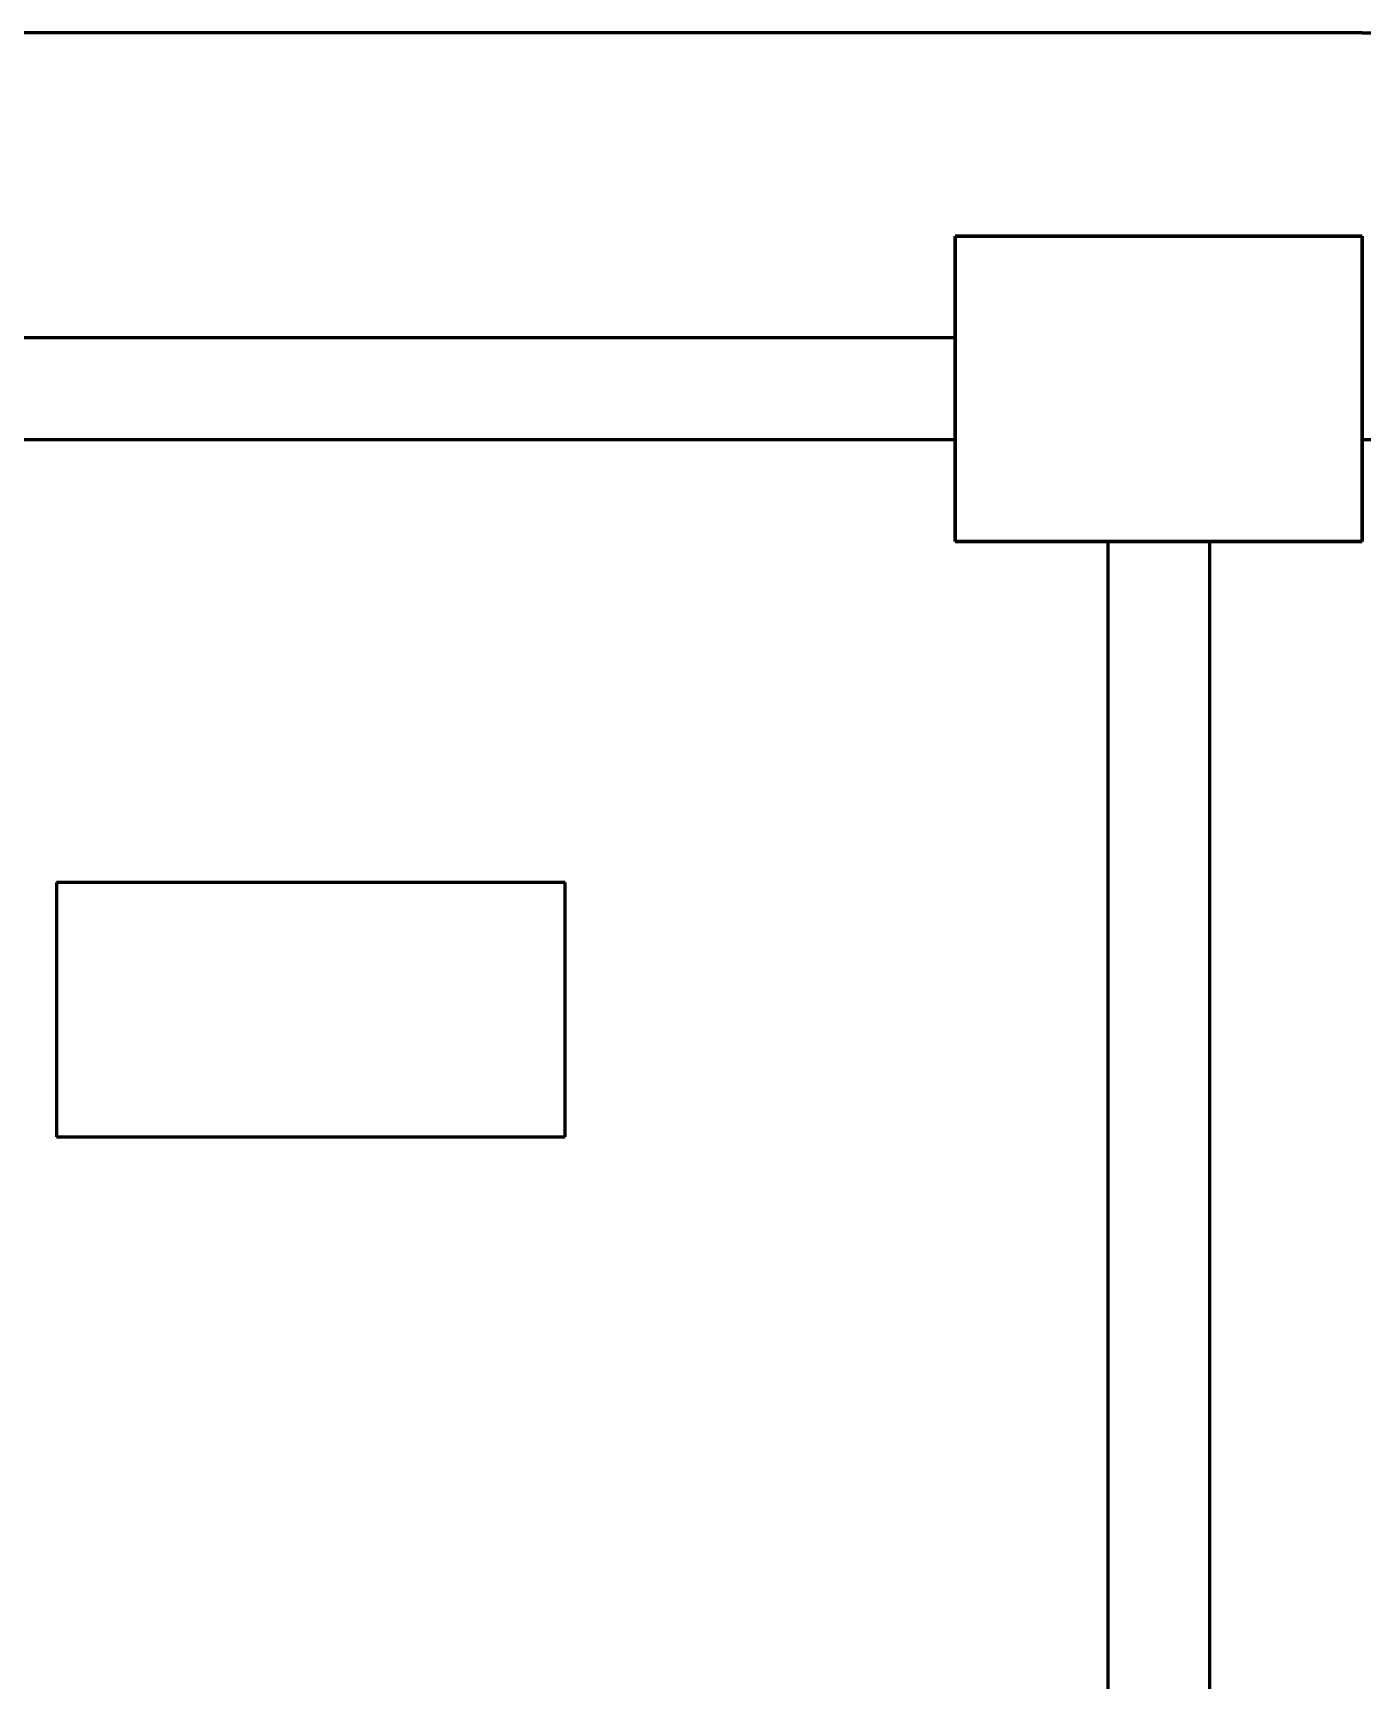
# Model space of a CAD drawing. Extents: x 0 to 297, y 0 to 292.
# Drawn here: x 190.11 to 196.64, y 106.42 to 114.52 of the extents above; entities that cross this region are included whole.
import ezdxf

# ---------------------------------------------------------------- set-up
doc = ezdxf.new("R2010")
doc.units = 0
doc.header["$MEASUREMENT"] = 0
doc.linetypes.add('K5LT_BASIC', pattern=[0])
doc.layers.add('Системный слой', color=7, linetype='Continuous')

# ---------------------------------------------------------------- blocks, each defined once
blk = doc.blocks.new('*U')
at = {"layer": 'Системный слой', "linetype": 'K5LT_BASIC', "lineweight": 60}
for p, q in [((196.6417, 113.5189), (194.6417, 113.5189)), ((194.6417, 113.5189), (194.6417, 112.0189)), ((196.6417, 113.5189), (194.6417, 113.5189)), ((194.6417, 113.5189), (194.6417, 112.0189)), ((196.6417, 113.5189), (194.6417, 113.5189)), ((194.6417, 113.5189), (194.6417, 112.0189)), ((196.6417, 112.0189), (196.6417, 113.5189)), ((196.6417, 112.0189), (196.6417, 113.5189)), ((196.6417, 112.0189), (196.6417, 113.5189)), ((194.6417, 112.0189), (196.6417, 112.0189)), ((194.6417, 112.0189), (196.6417, 112.0189)), ((194.6417, 112.0189), (196.6417, 112.0189)), ((192.7232, 110.3418), (190.2232, 110.3418)), ((190.2232, 110.3418), (190.2232, 109.0918)), ((192.7232, 109.0918), (192.7232, 110.3418)), ((190.2232, 109.0918), (192.7232, 109.0918))]:
    blk.add_line(p, q, dxfattribs=at)

msp = doc.modelspace()

# ---------------------------------------------------------------- linework, layer by layer
at = {"layer": 'Системный слой', "linetype": 'K5LT_BASIC', "lineweight": 60}
for p, q in [((196.6417, 114.5189), (114.642, 114.5189)), ((196.6417, 114.5189), (202.1417, 114.5189)), ((196.6417, 113.5189), (194.6417, 113.5189)), ((194.6417, 112.0189), (194.6417, 113.5189)), ((194.6417, 113.5189), (194.6417, 112.0189)), ((194.6417, 113.5189), (194.6417, 112.0189)), ((196.6417, 113.5189), (194.6417, 113.5189)), ((194.6417, 112.0189), (194.6417, 113.5189)), ((194.6417, 113.5189), (194.6417, 112.0189)), ((194.6417, 113.5189), (196.6417, 113.5189)), ((194.6417, 113.5189), (194.6417, 112.0189)), ((196.6417, 113.5189), (194.6417, 113.5189)), ((194.6417, 112.0189), (194.6417, 113.5189)), ((194.6417, 113.5189), (194.6417, 112.0189)), ((194.6417, 113.5189), (196.6417, 113.5189)), ((196.6417, 113.5189), (196.6417, 112.0189)), ((196.6417, 113.5189), (196.6417, 112.0189)), ((196.6417, 113.5189), (196.6417, 112.0189)), ((196.6417, 113.5189), (196.6417, 112.0189)), ((196.6417, 113.5189), (196.6417, 112.0189)), ((196.6417, 113.5189), (196.6417, 112.0189)), ((196.6417, 113.5189), (196.6417, 112.0189)), ((196.6417, 113.5189), (196.6417, 112.0189)), ((194.6413, 113.0191), (188.6417, 113.0191)), ((194.6417, 112.5189), (188.6417, 112.5189)), ((202.6417, 112.5189), (196.6417, 112.5189)), ((196.6417, 112.0189), (194.6417, 112.0189)), ((194.6417, 112.0189), (196.6417, 112.0189)), ((194.6417, 112.0189), (196.6417, 112.0189)), ((194.6417, 112.0189), (196.6417, 112.0189)), ((194.6417, 112.0189), (196.6417, 112.0189)), ((196.6417, 112.0189), (194.6417, 112.0189)), ((194.6417, 112.0189), (196.6417, 112.0189)), ((194.6417, 112.0189), (196.6417, 112.0189)), ((194.6417, 112.0189), (196.6417, 112.0189)), ((196.6417, 112.0189), (194.6417, 112.0189)), ((194.6417, 112.0189), (196.6417, 112.0189)), ((195.8917, 112.0189), (195.1417, 112.0189)), ((195.8917, 112.0189), (195.1417, 112.0189)), ((195.8917, 112.0189), (195.1417, 112.0189)), ((195.8917, 112.0189), (195.1417, 112.0189)), ((195.8917, 112.0189), (195.1417, 112.0189)), ((195.3913, 112.0189), (195.3913, 106.5779)), ((195.3913, 112.0189), (195.3913, 101.2689)), ((195.8917, 112.0189), (195.8917, 101.2689)), ((196.142, 112.0193), (196.6417, 112.0189)), ((196.142, 112.0193), (196.6417, 112.0189)), ((196.142, 112.0193), (196.6417, 112.0189))]:
    msp.add_line(p, q, dxfattribs=at)

# ---------------------------------------------------------------- block references
at = {"layer": 'Системный слой'}
msp.add_blockref('*U', (0, 0), dxfattribs=at)
msp.add_blockref('*U', (0, 0), dxfattribs=at)
msp.add_blockref('*U', (0, 0), dxfattribs=at)
msp.add_blockref('*U', (0, 0), dxfattribs=at)
msp.add_blockref('*U', (0, 0), dxfattribs=at)
msp.add_blockref('*U', (0, 0), dxfattribs=at)
msp.add_blockref('*U', (0, 0), dxfattribs=at)
msp.add_blockref('*U', (0, 0), dxfattribs=at)
msp.add_blockref('*U', (0, 0), dxfattribs=at)
msp.add_blockref('*U', (0, 0), dxfattribs=at)
msp.add_blockref('*U', (0, 0), dxfattribs=at)
msp.add_blockref('*U', (0, 0), dxfattribs=at)
msp.add_blockref('*U', (0, 0), dxfattribs=at)
msp.add_blockref('*U', (0, 0), dxfattribs=at)
msp.add_blockref('*U', (0, 0), dxfattribs=at)
msp.add_blockref('*U', (0, 0), dxfattribs=at)
msp.add_blockref('*U', (0, 0), dxfattribs=at)
msp.add_blockref('*U', (0, 0), dxfattribs=at)
msp.add_blockref('*U', (0, 0), dxfattribs=at)
msp.add_blockref('*U', (0, 0), dxfattribs=at)
msp.add_blockref('*U', (0, 0), dxfattribs=at)
msp.add_blockref('*U', (0, 0), dxfattribs=at)
msp.add_blockref('*U', (0, 0), dxfattribs=at)
msp.add_blockref('*U', (0, 0), dxfattribs=at)
msp.add_blockref('*U', (0, 0), dxfattribs=at)
msp.add_blockref('*U', (0, 0), dxfattribs=at)
msp.add_blockref('*U', (0, 0), dxfattribs=at)
msp.add_blockref('*U', (0, 0), dxfattribs=at)
msp.add_blockref('*U', (0, 0), dxfattribs=at)
msp.add_blockref('*U', (0, 0), dxfattribs=at)
msp.add_blockref('*U', (0, 0), dxfattribs=at)
msp.add_blockref('*U', (0, 0), dxfattribs=at)
msp.add_blockref('*U', (0, 0), dxfattribs=at)
msp.add_blockref('*U', (0, 0), dxfattribs=at)
msp.add_blockref('*U', (0, 0), dxfattribs=at)
msp.add_blockref('*U', (0, 0), dxfattribs=at)
msp.add_blockref('*U', (0, 0), dxfattribs=at)
msp.add_blockref('*U', (0, 0), dxfattribs=at)
msp.add_blockref('*U', (0, 0), dxfattribs=at)
msp.add_blockref('*U', (0, 0), dxfattribs=at)
msp.add_blockref('*U', (0, 0), dxfattribs=at)
msp.add_blockref('*U', (0, 0), dxfattribs=at)
msp.add_blockref('*U', (0, 0), dxfattribs=at)
msp.add_blockref('*U', (0, 0), dxfattribs=at)
msp.add_blockref('*U', (0, 0), dxfattribs=at)
msp.add_blockref('*U', (0, 0), dxfattribs=at)
msp.add_blockref('*U', (0, 0), dxfattribs=at)
msp.add_blockref('*U', (0, 0), dxfattribs=at)
msp.add_blockref('*U', (0, 0), dxfattribs=at)
msp.add_blockref('*U', (0, 0), dxfattribs=at)
msp.add_blockref('*U', (0, 0), dxfattribs=at)
msp.add_blockref('*U', (0, 0), dxfattribs=at)
msp.add_blockref('*U', (0, 0), dxfattribs=at)
msp.add_blockref('*U', (0, 0), dxfattribs=at)
msp.add_blockref('*U', (0, 0), dxfattribs=at)
msp.add_blockref('*U', (0, 0), dxfattribs=at)
msp.add_blockref('*U', (0, 0), dxfattribs=at)
msp.add_blockref('*U', (0, 0), dxfattribs=at)
msp.add_blockref('*U', (0, 0), dxfattribs=at)
msp.add_blockref('*U', (0, 0), dxfattribs=at)
msp.add_blockref('*U', (0, 0), dxfattribs=at)
msp.add_blockref('*U', (0, 0), dxfattribs=at)
msp.add_blockref('*U', (0, 0), dxfattribs=at)
msp.add_blockref('*U', (0, 0), dxfattribs=at)
msp.add_blockref('*U', (0, 0), dxfattribs=at)
msp.add_blockref('*U', (0, 0), dxfattribs=at)
msp.add_blockref('*U', (0, 0), dxfattribs=at)
msp.add_blockref('*U', (0, 0), dxfattribs=at)
msp.add_blockref('*U', (0, 0), dxfattribs=at)
msp.add_blockref('*U', (0, 0), dxfattribs=at)
msp.add_blockref('*U', (0, 0), dxfattribs=at)
msp.add_blockref('*U', (0, 0), dxfattribs=at)
msp.add_blockref('*U', (0, 0), dxfattribs=at)
msp.add_blockref('*U', (0, 0), dxfattribs=at)
msp.add_blockref('*U', (0, 0), dxfattribs=at)
msp.add_blockref('*U', (0, 0), dxfattribs=at)
msp.add_blockref('*U', (0, 0), dxfattribs=at)
msp.add_blockref('*U', (0, 0), dxfattribs=at)
msp.add_blockref('*U', (0, 0), dxfattribs=at)
msp.add_blockref('*U', (0, 0), dxfattribs=at)
msp.add_blockref('*U', (0, 0), dxfattribs=at)
msp.add_blockref('*U', (0, 0), dxfattribs=at)
msp.add_blockref('*U', (0, 0), dxfattribs=at)
msp.add_blockref('*U', (0, 0), dxfattribs=at)
msp.add_blockref('*U', (0, 0), dxfattribs=at)
msp.add_blockref('*U', (0, 0), dxfattribs=at)
msp.add_blockref('*U', (0, 0), dxfattribs=at)
msp.add_blockref('*U', (0, 0), dxfattribs=at)
msp.add_blockref('*U', (0, 0), dxfattribs=at)
msp.add_blockref('*U', (0, 0), dxfattribs=at)
msp.add_blockref('*U', (0, 0), dxfattribs=at)
msp.add_blockref('*U', (0, 0), dxfattribs=at)
msp.add_blockref('*U', (0, 0), dxfattribs=at)
msp.add_blockref('*U', (0, 0), dxfattribs=at)
msp.add_blockref('*U', (0, 0), dxfattribs=at)
msp.add_blockref('*U', (0, 0), dxfattribs=at)
msp.add_blockref('*U', (0, 0), dxfattribs=at)
msp.add_blockref('*U', (0, 0), dxfattribs=at)
msp.add_blockref('*U', (0, 0), dxfattribs=at)
msp.add_blockref('*U', (0, 0), dxfattribs=at)
msp.add_blockref('*U', (0, 0), dxfattribs=at)
msp.add_blockref('*U', (0, 0), dxfattribs=at)
msp.add_blockref('*U', (0, 0), dxfattribs=at)
msp.add_blockref('*U', (0, 0), dxfattribs=at)
msp.add_blockref('*U', (0, 0), dxfattribs=at)
msp.add_blockref('*U', (0, 0), dxfattribs=at)
msp.add_blockref('*U', (0, 0), dxfattribs=at)
msp.add_blockref('*U', (0, 0), dxfattribs=at)
msp.add_blockref('*U', (0, 0), dxfattribs=at)
msp.add_blockref('*U', (0, 0), dxfattribs=at)
msp.add_blockref('*U', (0, 0), dxfattribs=at)
msp.add_blockref('*U', (0, 0), dxfattribs=at)
msp.add_blockref('*U', (0, 0), dxfattribs=at)
msp.add_blockref('*U', (0, 0), dxfattribs=at)
msp.add_blockref('*U', (0, 0), dxfattribs=at)
msp.add_blockref('*U', (0, 0), dxfattribs=at)
msp.add_blockref('*U', (0, 0), dxfattribs=at)
msp.add_blockref('*U', (0, 0), dxfattribs=at)
msp.add_blockref('*U', (0, 0), dxfattribs=at)
msp.add_blockref('*U', (0, 0), dxfattribs=at)
msp.add_blockref('*U', (0, 0), dxfattribs=at)
msp.add_blockref('*U', (0, 0), dxfattribs=at)
msp.add_blockref('*U', (0, 0), dxfattribs=at)
msp.add_blockref('*U', (0, 0), dxfattribs=at)
msp.add_blockref('*U', (0, 0), dxfattribs=at)
msp.add_blockref('*U', (0, 0), dxfattribs=at)
msp.add_blockref('*U', (0, 0), dxfattribs=at)
msp.add_blockref('*U', (0, 0), dxfattribs=at)
msp.add_blockref('*U', (0, 0), dxfattribs=at)
msp.add_blockref('*U', (0, 0), dxfattribs=at)
msp.add_blockref('*U', (0, 0), dxfattribs=at)
msp.add_blockref('*U', (0, 0), dxfattribs=at)
msp.add_blockref('*U', (0, 0), dxfattribs=at)
msp.add_blockref('*U', (0, 0), dxfattribs=at)
msp.add_blockref('*U', (0, 0), dxfattribs=at)
msp.add_blockref('*U', (0, 0), dxfattribs=at)
msp.add_blockref('*U', (0, 0), dxfattribs=at)
msp.add_blockref('*U', (0, 0), dxfattribs=at)
msp.add_blockref('*U', (0, 0), dxfattribs=at)
msp.add_blockref('*U', (0, 0), dxfattribs=at)
msp.add_blockref('*U', (0, 0), dxfattribs=at)
msp.add_blockref('*U', (0, 0), dxfattribs=at)
msp.add_blockref('*U', (0, 0), dxfattribs=at)
msp.add_blockref('*U', (0, 0), dxfattribs=at)
msp.add_blockref('*U', (0, 0), dxfattribs=at)
msp.add_blockref('*U', (0, 0), dxfattribs=at)
msp.add_blockref('*U', (0, 0), dxfattribs=at)
msp.add_blockref('*U', (0, 0), dxfattribs=at)
msp.add_blockref('*U', (0, 0), dxfattribs=at)
msp.add_blockref('*U', (0, 0), dxfattribs=at)
msp.add_blockref('*U', (0, 0), dxfattribs=at)
msp.add_blockref('*U', (0, 0), dxfattribs=at)
msp.add_blockref('*U', (0, 0), dxfattribs=at)
msp.add_blockref('*U', (0, 0), dxfattribs=at)
msp.add_blockref('*U', (0, 0), dxfattribs=at)
msp.add_blockref('*U', (0, 0), dxfattribs=at)
msp.add_blockref('*U', (0, 0), dxfattribs=at)
msp.add_blockref('*U', (0, 0), dxfattribs=at)
msp.add_blockref('*U', (0, 0), dxfattribs=at)
msp.add_blockref('*U', (0, 0), dxfattribs=at)
msp.add_blockref('*U', (0, 0), dxfattribs=at)
msp.add_blockref('*U', (0, 0), dxfattribs=at)
msp.add_blockref('*U', (0, 0), dxfattribs=at)
msp.add_blockref('*U', (0, 0), dxfattribs=at)
msp.add_blockref('*U', (0, 0), dxfattribs=at)
msp.add_blockref('*U', (0, 0), dxfattribs=at)
msp.add_blockref('*U', (0, 0), dxfattribs=at)
msp.add_blockref('*U', (0, 0), dxfattribs=at)
msp.add_blockref('*U', (0, 0), dxfattribs=at)
msp.add_blockref('*U', (0, 0), dxfattribs=at)
msp.add_blockref('*U', (0, 0), dxfattribs=at)
msp.add_blockref('*U', (0, 0), dxfattribs=at)
msp.add_blockref('*U', (0, 0), dxfattribs=at)
msp.add_blockref('*U', (0, 0), dxfattribs=at)
msp.add_blockref('*U', (0, 0), dxfattribs=at)
msp.add_blockref('*U', (0, 0), dxfattribs=at)
msp.add_blockref('*U', (0, 0), dxfattribs=at)
msp.add_blockref('*U', (0, 0), dxfattribs=at)
msp.add_blockref('*U', (0, 0), dxfattribs=at)
msp.add_blockref('*U', (0, 0), dxfattribs=at)
msp.add_blockref('*U', (0, 0), dxfattribs=at)
msp.add_blockref('*U', (0, 0), dxfattribs=at)
msp.add_blockref('*U', (0, 0), dxfattribs=at)
msp.add_blockref('*U', (0, 0), dxfattribs=at)
msp.add_blockref('*U', (0, 0), dxfattribs=at)
msp.add_blockref('*U', (0, 0), dxfattribs=at)
msp.add_blockref('*U', (0, 0), dxfattribs=at)
msp.add_blockref('*U', (0, 0), dxfattribs=at)
msp.add_blockref('*U', (0, 0), dxfattribs=at)
msp.add_blockref('*U', (0, 0), dxfattribs=at)
msp.add_blockref('*U', (0, 0), dxfattribs=at)
msp.add_blockref('*U', (0, 0), dxfattribs=at)
msp.add_blockref('*U', (0, 0), dxfattribs=at)
msp.add_blockref('*U', (0, 0), dxfattribs=at)
msp.add_blockref('*U', (0, 0), dxfattribs=at)
msp.add_blockref('*U', (0, 0), dxfattribs=at)
msp.add_blockref('*U', (0, 0), dxfattribs=at)
msp.add_blockref('*U', (0, 0), dxfattribs=at)
msp.add_blockref('*U', (0, 0), dxfattribs=at)
msp.add_blockref('*U', (0, 0), dxfattribs=at)
msp.add_blockref('*U', (0, 0), dxfattribs=at)
msp.add_blockref('*U', (0, 0), dxfattribs=at)
msp.add_blockref('*U', (0, 0), dxfattribs=at)
msp.add_blockref('*U', (0, 0), dxfattribs=at)
msp.add_blockref('*U', (0, 0), dxfattribs=at)
msp.add_blockref('*U', (0, 0), dxfattribs=at)
msp.add_blockref('*U', (0, 0), dxfattribs=at)
msp.add_blockref('*U', (0, 0), dxfattribs=at)
msp.add_blockref('*U', (0, 0), dxfattribs=at)
msp.add_blockref('*U', (0, 0), dxfattribs=at)
msp.add_blockref('*U', (0, 0), dxfattribs=at)
msp.add_blockref('*U', (0, 0), dxfattribs=at)
msp.add_blockref('*U', (0, 0), dxfattribs=at)
msp.add_blockref('*U', (0, 0), dxfattribs=at)
msp.add_blockref('*U', (0, 0), dxfattribs=at)
msp.add_blockref('*U', (0, 0), dxfattribs=at)
msp.add_blockref('*U', (0, 0), dxfattribs=at)
msp.add_blockref('*U', (0, 0), dxfattribs=at)
msp.add_blockref('*U', (0, 0), dxfattribs=at)
msp.add_blockref('*U', (0, 0), dxfattribs=at)
msp.add_blockref('*U', (0, 0), dxfattribs=at)
msp.add_blockref('*U', (0, 0), dxfattribs=at)
msp.add_blockref('*U', (0, 0), dxfattribs=at)
msp.add_blockref('*U', (0, 0), dxfattribs=at)
msp.add_blockref('*U', (0, 0), dxfattribs=at)
msp.add_blockref('*U', (0, 0), dxfattribs=at)
msp.add_blockref('*U', (0, 0), dxfattribs=at)
msp.add_blockref('*U', (0, 0), dxfattribs=at)
msp.add_blockref('*U', (0, 0), dxfattribs=at)
msp.add_blockref('*U', (0, 0), dxfattribs=at)
msp.add_blockref('*U', (0, 0), dxfattribs=at)
msp.add_blockref('*U', (0, 0), dxfattribs=at)
msp.add_blockref('*U', (0, 0), dxfattribs=at)
msp.add_blockref('*U', (0, 0), dxfattribs=at)
msp.add_blockref('*U', (0, 0), dxfattribs=at)
msp.add_blockref('*U', (0, 0), dxfattribs=at)
msp.add_blockref('*U', (0, 0), dxfattribs=at)
msp.add_blockref('*U', (0, 0), dxfattribs=at)
msp.add_blockref('*U', (0, 0), dxfattribs=at)
msp.add_blockref('*U', (0, 0), dxfattribs=at)
msp.add_blockref('*U', (0, 0), dxfattribs=at)
msp.add_blockref('*U', (0, 0), dxfattribs=at)
msp.add_blockref('*U', (0, 0), dxfattribs=at)
msp.add_blockref('*U', (0, 0), dxfattribs=at)
msp.add_blockref('*U', (0, 0), dxfattribs=at)
msp.add_blockref('*U', (0, 0), dxfattribs=at)
msp.add_blockref('*U', (0, 0), dxfattribs=at)
msp.add_blockref('*U', (0, 0), dxfattribs=at)
msp.add_blockref('*U', (0, 0), dxfattribs=at)
msp.add_blockref('*U', (0, 0), dxfattribs=at)
msp.add_blockref('*U', (0, 0), dxfattribs=at)
msp.add_blockref('*U', (0, 0), dxfattribs=at)
msp.add_blockref('*U', (0, 0), dxfattribs=at)
msp.add_blockref('*U', (0, 0), dxfattribs=at)
msp.add_blockref('*U', (0, 0), dxfattribs=at)
msp.add_blockref('*U', (0, 0), dxfattribs=at)
msp.add_blockref('*U', (0, 0), dxfattribs=at)
msp.add_blockref('*U', (0, 0), dxfattribs=at)
msp.add_blockref('*U', (0, 0), dxfattribs=at)
msp.add_blockref('*U', (0, 0), dxfattribs=at)
msp.add_blockref('*U', (0, 0), dxfattribs=at)
msp.add_blockref('*U', (0, 0), dxfattribs=at)
msp.add_blockref('*U', (0, 0), dxfattribs=at)
msp.add_blockref('*U', (0, 0), dxfattribs=at)
msp.add_blockref('*U', (0, 0), dxfattribs=at)
msp.add_blockref('*U', (0, 0), dxfattribs=at)
msp.add_blockref('*U', (0, 0), dxfattribs=at)
msp.add_blockref('*U', (0, 0), dxfattribs=at)
msp.add_blockref('*U', (0, 0), dxfattribs=at)
msp.add_blockref('*U', (0, 0), dxfattribs=at)
msp.add_blockref('*U', (0, 0), dxfattribs=at)
msp.add_blockref('*U', (0, 0), dxfattribs=at)
msp.add_blockref('*U', (0, 0), dxfattribs=at)
msp.add_blockref('*U', (0, 0), dxfattribs=at)
msp.add_blockref('*U', (0, 0), dxfattribs=at)
msp.add_blockref('*U', (0, 0), dxfattribs=at)
msp.add_blockref('*U', (0, 0), dxfattribs=at)
msp.add_blockref('*U', (0, 0), dxfattribs=at)
msp.add_blockref('*U', (0, 0), dxfattribs=at)
msp.add_blockref('*U', (0, 0), dxfattribs=at)
msp.add_blockref('*U', (0, 0), dxfattribs=at)
msp.add_blockref('*U', (0, 0), dxfattribs=at)
msp.add_blockref('*U', (0, 0), dxfattribs=at)
msp.add_blockref('*U', (0, 0), dxfattribs=at)
msp.add_blockref('*U', (0, 0), dxfattribs=at)
msp.add_blockref('*U', (0, 0), dxfattribs=at)
msp.add_blockref('*U', (0, 0), dxfattribs=at)
msp.add_blockref('*U', (0, 0), dxfattribs=at)
msp.add_blockref('*U', (0, 0), dxfattribs=at)
msp.add_blockref('*U', (0, 0), dxfattribs=at)
msp.add_blockref('*U', (0, 0), dxfattribs=at)
msp.add_blockref('*U', (0, 0), dxfattribs=at)
msp.add_blockref('*U', (0, 0), dxfattribs=at)
msp.add_blockref('*U', (0, 0), dxfattribs=at)
msp.add_blockref('*U', (0, 0), dxfattribs=at)
msp.add_blockref('*U', (0, 0), dxfattribs=at)
msp.add_blockref('*U', (0, 0), dxfattribs=at)
msp.add_blockref('*U', (0, 0), dxfattribs=at)
msp.add_blockref('*U', (0, 0), dxfattribs=at)
msp.add_blockref('*U', (0, 0), dxfattribs=at)
msp.add_blockref('*U', (0, 0), dxfattribs=at)
msp.add_blockref('*U', (0, 0), dxfattribs=at)
msp.add_blockref('*U', (0, 0), dxfattribs=at)
msp.add_blockref('*U', (0, 0), dxfattribs=at)
msp.add_blockref('*U', (0, 0), dxfattribs=at)
msp.add_blockref('*U', (0, 0), dxfattribs=at)
msp.add_blockref('*U', (0, 0), dxfattribs=at)
msp.add_blockref('*U', (0, 0), dxfattribs=at)
msp.add_blockref('*U', (0, 0), dxfattribs=at)
msp.add_blockref('*U', (0, 0), dxfattribs=at)
msp.add_blockref('*U', (0, 0), dxfattribs=at)
msp.add_blockref('*U', (0, 0), dxfattribs=at)
msp.add_blockref('*U', (0, 0), dxfattribs=at)
msp.add_blockref('*U', (0, 0), dxfattribs=at)
msp.add_blockref('*U', (0, 0), dxfattribs=at)
msp.add_blockref('*U', (0, 0), dxfattribs=at)
msp.add_blockref('*U', (0, 0), dxfattribs=at)
msp.add_blockref('*U', (0, 0), dxfattribs=at)
msp.add_blockref('*U', (0, 0), dxfattribs=at)
msp.add_blockref('*U', (0, 0), dxfattribs=at)
msp.add_blockref('*U', (0, 0), dxfattribs=at)
msp.add_blockref('*U', (0, 0), dxfattribs=at)
msp.add_blockref('*U', (0, 0), dxfattribs=at)
msp.add_blockref('*U', (0, 0), dxfattribs=at)
msp.add_blockref('*U', (0, 0), dxfattribs=at)
msp.add_blockref('*U', (0, 0), dxfattribs=at)
msp.add_blockref('*U', (0, 0), dxfattribs=at)
msp.add_blockref('*U', (0, 0), dxfattribs=at)
msp.add_blockref('*U', (0, 0), dxfattribs=at)
msp.add_blockref('*U', (0, 0), dxfattribs=at)
msp.add_blockref('*U', (0, 0), dxfattribs=at)
msp.add_blockref('*U', (0, 0), dxfattribs=at)
msp.add_blockref('*U', (0, 0), dxfattribs=at)
msp.add_blockref('*U', (0, 0), dxfattribs=at)
msp.add_blockref('*U', (0, 0), dxfattribs=at)
msp.add_blockref('*U', (0, 0), dxfattribs=at)
msp.add_blockref('*U', (0, 0), dxfattribs=at)
msp.add_blockref('*U', (0, 0), dxfattribs=at)
msp.add_blockref('*U', (0, 0), dxfattribs=at)
msp.add_blockref('*U', (0, 0), dxfattribs=at)
msp.add_blockref('*U', (0, 0), dxfattribs=at)
msp.add_blockref('*U', (0, 0), dxfattribs=at)
msp.add_blockref('*U', (0, 0), dxfattribs=at)
msp.add_blockref('*U', (0, 0), dxfattribs=at)
msp.add_blockref('*U', (0, 0), dxfattribs=at)
msp.add_blockref('*U', (0, 0), dxfattribs=at)
msp.add_blockref('*U', (0, 0), dxfattribs=at)
msp.add_blockref('*U', (0, 0), dxfattribs=at)
msp.add_blockref('*U', (0, 0), dxfattribs=at)
msp.add_blockref('*U', (0, 0), dxfattribs=at)
msp.add_blockref('*U', (0, 0), dxfattribs=at)
msp.add_blockref('*U', (0, 0), dxfattribs=at)
msp.add_blockref('*U', (0, 0), dxfattribs=at)
msp.add_blockref('*U', (0, 0), dxfattribs=at)
msp.add_blockref('*U', (0, 0), dxfattribs=at)
msp.add_blockref('*U', (0, 0), dxfattribs=at)
msp.add_blockref('*U', (0, 0), dxfattribs=at)
msp.add_blockref('*U', (0, 0), dxfattribs=at)
msp.add_blockref('*U', (0, 0), dxfattribs=at)
msp.add_blockref('*U', (0, 0), dxfattribs=at)
msp.add_blockref('*U', (0, 0), dxfattribs=at)
msp.add_blockref('*U', (0, 0), dxfattribs=at)
msp.add_blockref('*U', (0, 0), dxfattribs=at)
msp.add_blockref('*U', (0, 0), dxfattribs=at)

doc.saveas('drawing.dxf')
